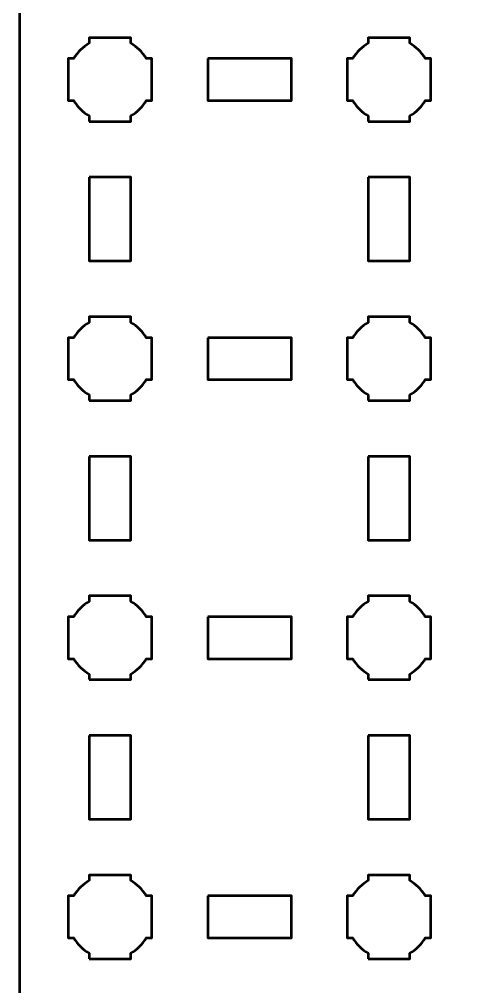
# Model space of a CAD drawing. Header units: centimetres. Extents: x -15.7 to 15.7, y -13.7 to 13.7.
# Drawn here: x -15.65 to -12.37, y 0.5 to 7.43 of the extents above; entities that cross this region are included whole.
import ezdxf

# ---------------------------------------------------------------- set-up
doc = ezdxf.new("R2010")
doc.units = ezdxf.units.CM
doc.header["$MEASUREMENT"] = 0
doc.layers.add('Layer 1', color=7, linetype='Continuous')

msp = doc.modelspace()

# ---------------------------------------------------------------- linework, layer by layer
at = {"layer": 'Layer 1', "lineweight": 53}
for points, knots in [([(-15.14993, 13.65001), (-15.14993, 13.65001), (15.14994, 13.65001), (15.14994, 13.65001), (15.14994, 13.65001), (15.42708, 13.65001), (15.65004, 13.42692), (15.65004, 13.14992), (15.65004, 13.14992), (15.65004, 13.14992), (15.65004, -13.15006), (15.65004, -13.15006), (15.65004, -13.15006), (15.65004, -13.42706), (15.42708, -13.65001), (15.14994, -13.65001), (15.14994, -13.65001), (15.14994, -13.65001), (-15.14993, -13.65001), (-15.14993, -13.65001), (-15.14993, -13.65001), (-15.42693, -13.65001), (-15.65003, -13.42706), (-15.65003, -13.15006), (-15.65003, -13.15006), (-15.65003, -13.15006), (-15.65003, 13.14992), (-15.65003, 13.14992), (-15.65003, 13.14992), (-15.65003, 13.42692), (-15.42693, 13.65001), (-15.14993, 13.65001)], [0, 0, 0, 0, 0.125, 0.125, 0.125, 0.125, 0.25, 0.25, 0.25, 0.25, 0.375, 0.375, 0.375, 0.375, 0.5, 0.5, 0.5, 0.5, 0.625, 0.625, 0.625, 0.625, 0.75, 0.75, 0.75, 0.75, 0.875, 0.875, 0.875, 0.875, 1, 1, 1, 1]), ([(-15.14993, 6.70001), (-15.14993, 6.70001), (-15.14993, 6.74012), (-15.14993, 6.74012), (-15.14993, 6.74012), (-15.19554, 6.76644), (-15.23347, 6.80447), (-15.25979, 6.84994), (-15.25979, 6.84994), (-15.25979, 6.84994), (-15.3, 6.84994), (-15.3, 6.84994), (-15.3, 6.84994), (-15.3, 6.84994), (-15.3, 7.00001), (-15.3, 7.00001), (-15.3, 7.00001), (-15.3, 7.00001), (-15.3, 7.14994), (-15.3, 7.14994), (-15.3, 7.14994), (-15.3, 7.14994), (-15.25979, 7.14994), (-15.25979, 7.14994), (-15.25979, 7.14994), (-15.23347, 7.19556), (-15.19554, 7.23344), (-15.14993, 7.25976), (-15.14993, 7.25976), (-15.14993, 7.25976), (-15.14993, 7.30001), (-15.14993, 7.30001), (-15.14993, 7.30001), (-15.14993, 7.30001), (-15, 7.30001), (-15, 7.30001), (-15, 7.30001), (-15, 7.30001), (-14.84993, 7.30001), (-14.84993, 7.30001), (-14.84993, 7.30001), (-14.84993, 7.30001), (-14.84993, 7.25976), (-14.84993, 7.25976), (-14.84993, 7.25976), (-14.80446, 7.23344), (-14.76643, 7.19556), (-14.74011, 7.14994), (-14.74011, 7.14994), (-14.74011, 7.14994), (-14.7, 7.14994), (-14.7, 7.14994), (-14.7, 7.14994), (-14.7, 7.14994), (-14.7, 7.00001), (-14.7, 7.00001), (-14.7, 7.00001), (-14.7, 7.00001), (-14.7, 6.84994), (-14.7, 6.84994), (-14.7, 6.84994), (-14.7, 6.84994), (-14.74011, 6.84994), (-14.74011, 6.84994), (-14.74011, 6.84994), (-14.76643, 6.80447), (-14.80446, 6.76644), (-14.84993, 6.74012), (-14.84993, 6.74012), (-14.84993, 6.74012), (-14.84993, 6.70001), (-14.84993, 6.70001), (-14.84993, 6.70001), (-14.84993, 6.70001), (-15, 6.70001), (-15, 6.70001), (-15, 6.70001), (-15, 6.70001), (-15.14993, 6.70001), (-15.14993, 6.70001)], [0, 0, 0, 0, 0.05, 0.05, 0.05, 0.05, 0.1, 0.1, 0.1, 0.1, 0.15, 0.15, 0.15, 0.15, 0.2, 0.2, 0.2, 0.2, 0.25, 0.25, 0.25, 0.25, 0.3, 0.3, 0.3, 0.3, 0.35, 0.35, 0.35, 0.35, 0.4, 0.4, 0.4, 0.4, 0.45, 0.45, 0.45, 0.45, 0.5, 0.5, 0.5, 0.5, 0.55, 0.55, 0.55, 0.55, 0.6, 0.6, 0.6, 0.6, 0.65, 0.65, 0.65, 0.65, 0.7, 0.7, 0.7, 0.7, 0.75, 0.75, 0.75, 0.75, 0.8, 0.8, 0.8, 0.8, 0.85, 0.85, 0.85, 0.85, 0.9, 0.9, 0.9, 0.9, 0.95, 0.95, 0.95, 0.95, 1, 1, 1, 1]), ([(-13.15, 6.70001), (-13.15, 6.70001), (-13.15, 6.74012), (-13.15, 6.74012), (-13.15, 6.74012), (-13.19547, 6.76644), (-13.2335, 6.80447), (-13.25982, 6.84994), (-13.25982, 6.84994), (-13.25982, 6.84994), (-13.29993, 6.84994), (-13.29993, 6.84994), (-13.29993, 6.84994), (-13.29993, 6.84994), (-13.29993, 7.00001), (-13.29993, 7.00001), (-13.29993, 7.00001), (-13.29993, 7.00001), (-13.29993, 7.14994), (-13.29993, 7.14994), (-13.29993, 7.14994), (-13.29993, 7.14994), (-13.25982, 7.14994), (-13.25982, 7.14994), (-13.25982, 7.14994), (-13.2335, 7.19556), (-13.19547, 7.23344), (-13.15, 7.25976), (-13.15, 7.25976), (-13.15, 7.25976), (-13.15, 7.30001), (-13.15, 7.30001), (-13.15, 7.30001), (-13.15, 7.30001), (-12.99993, 7.30001), (-12.99993, 7.30001), (-12.99993, 7.30001), (-12.99993, 7.30001), (-12.85, 7.30001), (-12.85, 7.30001), (-12.85, 7.30001), (-12.85, 7.30001), (-12.85, 7.25976), (-12.85, 7.25976), (-12.85, 7.25976), (-12.80452, 7.23344), (-12.76649, 7.19556), (-12.74018, 7.14994), (-12.74018, 7.14994), (-12.74018, 7.14994), (-12.69992, 7.14994), (-12.69992, 7.14994), (-12.69992, 7.14994), (-12.69992, 7.14994), (-12.69992, 7.00001), (-12.69992, 7.00001), (-12.69992, 7.00001), (-12.69992, 7.00001), (-12.69992, 6.84994), (-12.69992, 6.84994), (-12.69992, 6.84994), (-12.69992, 6.84994), (-12.74018, 6.84994), (-12.74018, 6.84994), (-12.74018, 6.84994), (-12.76649, 6.80447), (-12.80452, 6.76644), (-12.85, 6.74012), (-12.85, 6.74012), (-12.85, 6.74012), (-12.85, 6.70001), (-12.85, 6.70001), (-12.85, 6.70001), (-12.85, 6.70001), (-12.99993, 6.70001), (-12.99993, 6.70001), (-12.99993, 6.70001), (-12.99993, 6.70001), (-13.15, 6.70001), (-13.15, 6.70001)], [0, 0, 0, 0, 0.05, 0.05, 0.05, 0.05, 0.1, 0.1, 0.1, 0.1, 0.15, 0.15, 0.15, 0.15, 0.2, 0.2, 0.2, 0.2, 0.25, 0.25, 0.25, 0.25, 0.3, 0.3, 0.3, 0.3, 0.35, 0.35, 0.35, 0.35, 0.4, 0.4, 0.4, 0.4, 0.45, 0.45, 0.45, 0.45, 0.5, 0.5, 0.5, 0.5, 0.55, 0.55, 0.55, 0.55, 0.6, 0.6, 0.6, 0.6, 0.65, 0.65, 0.65, 0.65, 0.7, 0.7, 0.7, 0.7, 0.75, 0.75, 0.75, 0.75, 0.8, 0.8, 0.8, 0.8, 0.85, 0.85, 0.85, 0.85, 0.9, 0.9, 0.9, 0.9, 0.95, 0.95, 0.95, 0.95, 1, 1, 1, 1]), ([(-14.29998, 7.14994), (-14.29998, 7.14994), (-13.69998, 7.14994), (-13.69998, 7.14994), (-13.69998, 7.14994), (-13.69998, 7.14994), (-13.69998, 6.84994), (-13.69998, 6.84994), (-13.69998, 6.84994), (-13.69998, 6.84994), (-14.29998, 6.84994), (-14.29998, 6.84994), (-14.29998, 6.84994), (-14.29998, 6.84994), (-14.29998, 7.14994), (-14.29998, 7.14994)], [0, 0, 0, 0, 0.25, 0.25, 0.25, 0.25, 0.5, 0.5, 0.5, 0.5, 0.75, 0.75, 0.75, 0.75, 1, 1, 1, 1]), ([(-15.14993, 6.29996), (-15.14993, 6.29996), (-14.84993, 6.29996), (-14.84993, 6.29996), (-14.84993, 6.29996), (-14.84993, 6.29996), (-14.84993, 5.69995), (-14.84993, 5.69995), (-14.84993, 5.69995), (-14.84993, 5.69995), (-15.14993, 5.69995), (-15.14993, 5.69995), (-15.14993, 5.69995), (-15.14993, 5.69995), (-15.14993, 6.29996), (-15.14993, 6.29996)], [0, 0, 0, 0, 0.25, 0.25, 0.25, 0.25, 0.5, 0.5, 0.5, 0.5, 0.75, 0.75, 0.75, 0.75, 1, 1, 1, 1]), ([(-13.15, 6.29996), (-13.15, 6.29996), (-12.85, 6.29996), (-12.85, 6.29996), (-12.85, 6.29996), (-12.85, 6.29996), (-12.85, 5.69995), (-12.85, 5.69995), (-12.85, 5.69995), (-12.85, 5.69995), (-13.15, 5.69995), (-13.15, 5.69995), (-13.15, 5.69995), (-13.15, 5.69995), (-13.15, 6.29996), (-13.15, 6.29996)], [0, 0, 0, 0, 0.25, 0.25, 0.25, 0.25, 0.5, 0.5, 0.5, 0.5, 0.75, 0.75, 0.75, 0.75, 1, 1, 1, 1]), ([(-15.14993, 4.69993), (-15.14993, 4.69993), (-15.14993, 4.74019), (-15.14993, 4.74019), (-15.14993, 4.74019), (-15.19554, 4.7665), (-15.23347, 4.80439), (-15.25979, 4.85001), (-15.25979, 4.85001), (-15.25979, 4.85001), (-15.3, 4.85001), (-15.3, 4.85001), (-15.3, 4.85001), (-15.3, 4.85001), (-15.3, 4.99994), (-15.3, 4.99994), (-15.3, 4.99994), (-15.3, 4.99994), (-15.3, 5.15001), (-15.3, 5.15001), (-15.3, 5.15001), (-15.3, 5.15001), (-15.25979, 5.15001), (-15.25979, 5.15001), (-15.25979, 5.15001), (-15.23347, 5.19548), (-15.19554, 5.23351), (-15.14993, 5.25983), (-15.14993, 5.25983), (-15.14993, 5.25983), (-15.14993, 5.29994), (-15.14993, 5.29994), (-15.14993, 5.29994), (-15.14993, 5.29994), (-15, 5.29994), (-15, 5.29994), (-15, 5.29994), (-15, 5.29994), (-14.84993, 5.29994), (-14.84993, 5.29994), (-14.84993, 5.29994), (-14.84993, 5.29994), (-14.84993, 5.25983), (-14.84993, 5.25983), (-14.84993, 5.25983), (-14.80446, 5.23351), (-14.76643, 5.19548), (-14.74011, 5.15001), (-14.74011, 5.15001), (-14.74011, 5.15001), (-14.7, 5.15001), (-14.7, 5.15001), (-14.7, 5.15001), (-14.7, 5.15001), (-14.7, 4.99994), (-14.7, 4.99994), (-14.7, 4.99994), (-14.7, 4.99994), (-14.7, 4.85001), (-14.7, 4.85001), (-14.7, 4.85001), (-14.7, 4.85001), (-14.74011, 4.85001), (-14.74011, 4.85001), (-14.74011, 4.85001), (-14.76643, 4.80439), (-14.80446, 4.7665), (-14.84993, 4.74019), (-14.84993, 4.74019), (-14.84993, 4.74019), (-14.84993, 4.69993), (-14.84993, 4.69993), (-14.84993, 4.69993), (-14.84993, 4.69993), (-15, 4.69993), (-15, 4.69993), (-15, 4.69993), (-15, 4.69993), (-15.14993, 4.69993), (-15.14993, 4.69993)], [0, 0, 0, 0, 0.05, 0.05, 0.05, 0.05, 0.1, 0.1, 0.1, 0.1, 0.15, 0.15, 0.15, 0.15, 0.2, 0.2, 0.2, 0.2, 0.25, 0.25, 0.25, 0.25, 0.3, 0.3, 0.3, 0.3, 0.35, 0.35, 0.35, 0.35, 0.4, 0.4, 0.4, 0.4, 0.45, 0.45, 0.45, 0.45, 0.5, 0.5, 0.5, 0.5, 0.55, 0.55, 0.55, 0.55, 0.6, 0.6, 0.6, 0.6, 0.65, 0.65, 0.65, 0.65, 0.7, 0.7, 0.7, 0.7, 0.75, 0.75, 0.75, 0.75, 0.8, 0.8, 0.8, 0.8, 0.85, 0.85, 0.85, 0.85, 0.9, 0.9, 0.9, 0.9, 0.95, 0.95, 0.95, 0.95, 1, 1, 1, 1]), ([(-13.15, 4.69993), (-13.15, 4.69993), (-13.15, 4.74019), (-13.15, 4.74019), (-13.15, 4.74019), (-13.19547, 4.7665), (-13.2335, 4.80439), (-13.25982, 4.85001), (-13.25982, 4.85001), (-13.25982, 4.85001), (-13.29993, 4.85001), (-13.29993, 4.85001), (-13.29993, 4.85001), (-13.29993, 4.85001), (-13.29993, 4.99994), (-13.29993, 4.99994), (-13.29993, 4.99994), (-13.29993, 4.99994), (-13.29993, 5.15001), (-13.29993, 5.15001), (-13.29993, 5.15001), (-13.29993, 5.15001), (-13.25982, 5.15001), (-13.25982, 5.15001), (-13.25982, 5.15001), (-13.2335, 5.19548), (-13.19547, 5.23351), (-13.15, 5.25983), (-13.15, 5.25983), (-13.15, 5.25983), (-13.15, 5.29994), (-13.15, 5.29994), (-13.15, 5.29994), (-13.15, 5.29994), (-12.99993, 5.29994), (-12.99993, 5.29994), (-12.99993, 5.29994), (-12.99993, 5.29994), (-12.85, 5.29994), (-12.85, 5.29994), (-12.85, 5.29994), (-12.85, 5.29994), (-12.85, 5.25983), (-12.85, 5.25983), (-12.85, 5.25983), (-12.80452, 5.23351), (-12.76649, 5.19548), (-12.74018, 5.15001), (-12.74018, 5.15001), (-12.74018, 5.15001), (-12.69992, 5.15001), (-12.69992, 5.15001), (-12.69992, 5.15001), (-12.69992, 5.15001), (-12.69992, 4.99994), (-12.69992, 4.99994), (-12.69992, 4.99994), (-12.69992, 4.99994), (-12.69992, 4.85001), (-12.69992, 4.85001), (-12.69992, 4.85001), (-12.69992, 4.85001), (-12.74018, 4.85001), (-12.74018, 4.85001), (-12.74018, 4.85001), (-12.76649, 4.80439), (-12.80452, 4.7665), (-12.85, 4.74019), (-12.85, 4.74019), (-12.85, 4.74019), (-12.85, 4.69993), (-12.85, 4.69993), (-12.85, 4.69993), (-12.85, 4.69993), (-12.99993, 4.69993), (-12.99993, 4.69993), (-12.99993, 4.69993), (-12.99993, 4.69993), (-13.15, 4.69993), (-13.15, 4.69993)], [0, 0, 0, 0, 0.05, 0.05, 0.05, 0.05, 0.1, 0.1, 0.1, 0.1, 0.15, 0.15, 0.15, 0.15, 0.2, 0.2, 0.2, 0.2, 0.25, 0.25, 0.25, 0.25, 0.3, 0.3, 0.3, 0.3, 0.35, 0.35, 0.35, 0.35, 0.4, 0.4, 0.4, 0.4, 0.45, 0.45, 0.45, 0.45, 0.5, 0.5, 0.5, 0.5, 0.55, 0.55, 0.55, 0.55, 0.6, 0.6, 0.6, 0.6, 0.65, 0.65, 0.65, 0.65, 0.7, 0.7, 0.7, 0.7, 0.75, 0.75, 0.75, 0.75, 0.8, 0.8, 0.8, 0.8, 0.85, 0.85, 0.85, 0.85, 0.9, 0.9, 0.9, 0.9, 0.95, 0.95, 0.95, 0.95, 1, 1, 1, 1]), ([(-14.29998, 5.15001), (-14.29998, 5.15001), (-13.69998, 5.15001), (-13.69998, 5.15001), (-13.69998, 5.15001), (-13.69998, 5.15001), (-13.69998, 4.85001), (-13.69998, 4.85001), (-13.69998, 4.85001), (-13.69998, 4.85001), (-14.29998, 4.85001), (-14.29998, 4.85001), (-14.29998, 4.85001), (-14.29998, 4.85001), (-14.29998, 5.15001), (-14.29998, 5.15001)], [0, 0, 0, 0, 0.25, 0.25, 0.25, 0.25, 0.5, 0.5, 0.5, 0.5, 0.75, 0.75, 0.75, 0.75, 1, 1, 1, 1]), ([(-15.14993, 4.30003), (-15.14993, 4.30003), (-14.84993, 4.30003), (-14.84993, 4.30003), (-14.84993, 4.30003), (-14.84993, 4.30003), (-14.84993, 3.70002), (-14.84993, 3.70002), (-14.84993, 3.70002), (-14.84993, 3.70002), (-15.14993, 3.70002), (-15.14993, 3.70002), (-15.14993, 3.70002), (-15.14993, 3.70002), (-15.14993, 4.30003), (-15.14993, 4.30003)], [0, 0, 0, 0, 0.25, 0.25, 0.25, 0.25, 0.5, 0.5, 0.5, 0.5, 0.75, 0.75, 0.75, 0.75, 1, 1, 1, 1]), ([(-13.15, 4.30003), (-13.15, 4.30003), (-12.85, 4.30003), (-12.85, 4.30003), (-12.85, 4.30003), (-12.85, 4.30003), (-12.85, 3.70002), (-12.85, 3.70002), (-12.85, 3.70002), (-12.85, 3.70002), (-13.15, 3.70002), (-13.15, 3.70002), (-13.15, 3.70002), (-13.15, 3.70002), (-13.15, 4.30003), (-13.15, 4.30003)], [0, 0, 0, 0, 0.25, 0.25, 0.25, 0.25, 0.5, 0.5, 0.5, 0.5, 0.75, 0.75, 0.75, 0.75, 1, 1, 1, 1]), ([(-15.14993, 2.7), (-15.14993, 2.7), (-15.14993, 2.74008), (-15.14993, 2.74008), (-15.14993, 2.74008), (-15.19554, 2.76654), (-15.23347, 2.80446), (-15.25979, 2.85004), (-15.25979, 2.85004), (-15.25979, 2.85004), (-15.3, 2.85004), (-15.3, 2.85004), (-15.3, 2.85004), (-15.3, 2.85004), (-15.3, 2.99997), (-15.3, 2.99997), (-15.3, 2.99997), (-15.3, 2.99997), (-15.3, 3.15004), (-15.3, 3.15004), (-15.3, 3.15004), (-15.3, 3.15004), (-15.25979, 3.15004), (-15.25979, 3.15004), (-15.25979, 3.15004), (-15.23347, 3.19551), (-15.19554, 3.23344), (-15.14993, 3.2599), (-15.14993, 3.2599), (-15.14993, 3.2599), (-15.14993, 3.29997), (-15.14993, 3.29997), (-15.14993, 3.29997), (-15.14993, 3.29997), (-15, 3.29997), (-15, 3.29997), (-15, 3.29997), (-15, 3.29997), (-14.84993, 3.29997), (-14.84993, 3.29997), (-14.84993, 3.29997), (-14.84993, 3.29997), (-14.84993, 3.2599), (-14.84993, 3.2599), (-14.84993, 3.2599), (-14.80446, 3.23344), (-14.76643, 3.19551), (-14.74011, 3.15004), (-14.74011, 3.15004), (-14.74011, 3.15004), (-14.7, 3.15004), (-14.7, 3.15004), (-14.7, 3.15004), (-14.7, 3.15004), (-14.7, 2.99997), (-14.7, 2.99997), (-14.7, 2.99997), (-14.7, 2.99997), (-14.7, 2.85004), (-14.7, 2.85004), (-14.7, 2.85004), (-14.7, 2.85004), (-14.74011, 2.85004), (-14.74011, 2.85004), (-14.74011, 2.85004), (-14.76643, 2.80446), (-14.80446, 2.76654), (-14.84993, 2.74008), (-14.84993, 2.74008), (-14.84993, 2.74008), (-14.84993, 2.7), (-14.84993, 2.7), (-14.84993, 2.7), (-14.84993, 2.7), (-15, 2.7), (-15, 2.7), (-15, 2.7), (-15, 2.7), (-15.14993, 2.7), (-15.14993, 2.7)], [0, 0, 0, 0, 0.05, 0.05, 0.05, 0.05, 0.1, 0.1, 0.1, 0.1, 0.15, 0.15, 0.15, 0.15, 0.2, 0.2, 0.2, 0.2, 0.25, 0.25, 0.25, 0.25, 0.3, 0.3, 0.3, 0.3, 0.35, 0.35, 0.35, 0.35, 0.4, 0.4, 0.4, 0.4, 0.45, 0.45, 0.45, 0.45, 0.5, 0.5, 0.5, 0.5, 0.55, 0.55, 0.55, 0.55, 0.6, 0.6, 0.6, 0.6, 0.65, 0.65, 0.65, 0.65, 0.7, 0.7, 0.7, 0.7, 0.75, 0.75, 0.75, 0.75, 0.8, 0.8, 0.8, 0.8, 0.85, 0.85, 0.85, 0.85, 0.9, 0.9, 0.9, 0.9, 0.95, 0.95, 0.95, 0.95, 1, 1, 1, 1]), ([(-13.15, 2.7), (-13.15, 2.7), (-13.15, 2.74008), (-13.15, 2.74008), (-13.15, 2.74008), (-13.19547, 2.76654), (-13.2335, 2.80446), (-13.25982, 2.85004), (-13.25982, 2.85004), (-13.25982, 2.85004), (-13.29993, 2.85004), (-13.29993, 2.85004), (-13.29993, 2.85004), (-13.29993, 2.85004), (-13.29993, 2.99997), (-13.29993, 2.99997), (-13.29993, 2.99997), (-13.29993, 2.99997), (-13.29993, 3.15004), (-13.29993, 3.15004), (-13.29993, 3.15004), (-13.29993, 3.15004), (-13.25982, 3.15004), (-13.25982, 3.15004), (-13.25982, 3.15004), (-13.2335, 3.19551), (-13.19547, 3.23344), (-13.15, 3.2599), (-13.15, 3.2599), (-13.15, 3.2599), (-13.15, 3.29997), (-13.15, 3.29997), (-13.15, 3.29997), (-13.15, 3.29997), (-12.99993, 3.29997), (-12.99993, 3.29997), (-12.99993, 3.29997), (-12.99993, 3.29997), (-12.85, 3.29997), (-12.85, 3.29997), (-12.85, 3.29997), (-12.85, 3.29997), (-12.85, 3.2599), (-12.85, 3.2599), (-12.85, 3.2599), (-12.80452, 3.23344), (-12.76649, 3.19551), (-12.74018, 3.15004), (-12.74018, 3.15004), (-12.74018, 3.15004), (-12.69992, 3.15004), (-12.69992, 3.15004), (-12.69992, 3.15004), (-12.69992, 3.15004), (-12.69992, 2.99997), (-12.69992, 2.99997), (-12.69992, 2.99997), (-12.69992, 2.99997), (-12.69992, 2.85004), (-12.69992, 2.85004), (-12.69992, 2.85004), (-12.69992, 2.85004), (-12.74018, 2.85004), (-12.74018, 2.85004), (-12.74018, 2.85004), (-12.76649, 2.80446), (-12.80452, 2.76654), (-12.85, 2.74008), (-12.85, 2.74008), (-12.85, 2.74008), (-12.85, 2.7), (-12.85, 2.7), (-12.85, 2.7), (-12.85, 2.7), (-12.99993, 2.7), (-12.99993, 2.7), (-12.99993, 2.7), (-12.99993, 2.7), (-13.15, 2.7), (-13.15, 2.7)], [0, 0, 0, 0, 0.05, 0.05, 0.05, 0.05, 0.1, 0.1, 0.1, 0.1, 0.15, 0.15, 0.15, 0.15, 0.2, 0.2, 0.2, 0.2, 0.25, 0.25, 0.25, 0.25, 0.3, 0.3, 0.3, 0.3, 0.35, 0.35, 0.35, 0.35, 0.4, 0.4, 0.4, 0.4, 0.45, 0.45, 0.45, 0.45, 0.5, 0.5, 0.5, 0.5, 0.55, 0.55, 0.55, 0.55, 0.6, 0.6, 0.6, 0.6, 0.65, 0.65, 0.65, 0.65, 0.7, 0.7, 0.7, 0.7, 0.75, 0.75, 0.75, 0.75, 0.8, 0.8, 0.8, 0.8, 0.85, 0.85, 0.85, 0.85, 0.9, 0.9, 0.9, 0.9, 0.95, 0.95, 0.95, 0.95, 1, 1, 1, 1]), ([(-14.29998, 3.1499), (-14.29998, 3.1499), (-13.69998, 3.1499), (-13.69998, 3.1499), (-13.69998, 3.1499), (-13.69998, 3.1499), (-13.69998, 2.8499), (-13.69998, 2.8499), (-13.69998, 2.8499), (-13.69998, 2.8499), (-14.29998, 2.8499), (-14.29998, 2.8499), (-14.29998, 2.8499), (-14.29998, 2.8499), (-14.29998, 3.1499), (-14.29998, 3.1499)], [0, 0, 0, 0, 0.25, 0.25, 0.25, 0.25, 0.5, 0.5, 0.5, 0.5, 0.75, 0.75, 0.75, 0.75, 1, 1, 1, 1]), ([(-15.14993, 2.29995), (-15.14993, 2.29995), (-14.84993, 2.29995), (-14.84993, 2.29995), (-14.84993, 2.29995), (-14.84993, 2.29995), (-14.84993, 1.69995), (-14.84993, 1.69995), (-14.84993, 1.69995), (-14.84993, 1.69995), (-15.14993, 1.69995), (-15.14993, 1.69995), (-15.14993, 1.69995), (-15.14993, 1.69995), (-15.14993, 2.29995), (-15.14993, 2.29995)], [0, 0, 0, 0, 0.25, 0.25, 0.25, 0.25, 0.5, 0.5, 0.5, 0.5, 0.75, 0.75, 0.75, 0.75, 1, 1, 1, 1]), ([(-13.15, 2.29995), (-13.15, 2.29995), (-12.85, 2.29995), (-12.85, 2.29995), (-12.85, 2.29995), (-12.85, 2.29995), (-12.85, 1.69995), (-12.85, 1.69995), (-12.85, 1.69995), (-12.85, 1.69995), (-13.15, 1.69995), (-13.15, 1.69995), (-13.15, 1.69995), (-13.15, 1.69995), (-13.15, 2.29995), (-13.15, 2.29995)], [0, 0, 0, 0, 0.25, 0.25, 0.25, 0.25, 0.5, 0.5, 0.5, 0.5, 0.75, 0.75, 0.75, 0.75, 1, 1, 1, 1]), ([(-15.14993, 0.70003), (-15.14993, 0.70003), (-15.14993, 0.74015), (-15.14993, 0.74015), (-15.14993, 0.74015), (-15.19554, 0.76646), (-15.23347, 0.80449), (-15.25979, 0.84997), (-15.25979, 0.84997), (-15.25979, 0.84997), (-15.3, 0.84997), (-15.3, 0.84997), (-15.3, 0.84997), (-15.3, 0.84997), (-15.3, 1.00004), (-15.3, 1.00004), (-15.3, 1.00004), (-15.3, 1.00004), (-15.3, 1.14997), (-15.3, 1.14997), (-15.3, 1.14997), (-15.3, 1.14997), (-15.25979, 1.14997), (-15.25979, 1.14997), (-15.25979, 1.14997), (-15.23347, 1.19558), (-15.19554, 1.23347), (-15.14993, 1.25979), (-15.14993, 1.25979), (-15.14993, 1.25979), (-15.14993, 1.30004), (-15.14993, 1.30004), (-15.14993, 1.30004), (-15.14993, 1.30004), (-15, 1.30004), (-15, 1.30004), (-15, 1.30004), (-15, 1.30004), (-14.84993, 1.30004), (-14.84993, 1.30004), (-14.84993, 1.30004), (-14.84993, 1.30004), (-14.84993, 1.25979), (-14.84993, 1.25979), (-14.84993, 1.25979), (-14.80446, 1.23347), (-14.76643, 1.19558), (-14.74011, 1.14997), (-14.74011, 1.14997), (-14.74011, 1.14997), (-14.7, 1.14997), (-14.7, 1.14997), (-14.7, 1.14997), (-14.7, 1.14997), (-14.7, 1.00004), (-14.7, 1.00004), (-14.7, 1.00004), (-14.7, 1.00004), (-14.7, 0.84997), (-14.7, 0.84997), (-14.7, 0.84997), (-14.7, 0.84997), (-14.74011, 0.84997), (-14.74011, 0.84997), (-14.74011, 0.84997), (-14.76643, 0.80449), (-14.80446, 0.76646), (-14.84993, 0.74015), (-14.84993, 0.74015), (-14.84993, 0.74015), (-14.84993, 0.70003), (-14.84993, 0.70003), (-14.84993, 0.70003), (-14.84993, 0.70003), (-15, 0.70003), (-15, 0.70003), (-15, 0.70003), (-15, 0.70003), (-15.14993, 0.70003), (-15.14993, 0.70003)], [0, 0, 0, 0, 0.05, 0.05, 0.05, 0.05, 0.1, 0.1, 0.1, 0.1, 0.15, 0.15, 0.15, 0.15, 0.2, 0.2, 0.2, 0.2, 0.25, 0.25, 0.25, 0.25, 0.3, 0.3, 0.3, 0.3, 0.35, 0.35, 0.35, 0.35, 0.4, 0.4, 0.4, 0.4, 0.45, 0.45, 0.45, 0.45, 0.5, 0.5, 0.5, 0.5, 0.55, 0.55, 0.55, 0.55, 0.6, 0.6, 0.6, 0.6, 0.65, 0.65, 0.65, 0.65, 0.7, 0.7, 0.7, 0.7, 0.75, 0.75, 0.75, 0.75, 0.8, 0.8, 0.8, 0.8, 0.85, 0.85, 0.85, 0.85, 0.9, 0.9, 0.9, 0.9, 0.95, 0.95, 0.95, 0.95, 1, 1, 1, 1]), ([(-13.15, 0.70003), (-13.15, 0.70003), (-13.15, 0.74015), (-13.15, 0.74015), (-13.15, 0.74015), (-13.19547, 0.76646), (-13.2335, 0.80449), (-13.25982, 0.84997), (-13.25982, 0.84997), (-13.25982, 0.84997), (-13.29993, 0.84997), (-13.29993, 0.84997), (-13.29993, 0.84997), (-13.29993, 0.84997), (-13.29993, 1.00004), (-13.29993, 1.00004), (-13.29993, 1.00004), (-13.29993, 1.00004), (-13.29993, 1.14997), (-13.29993, 1.14997), (-13.29993, 1.14997), (-13.29993, 1.14997), (-13.25982, 1.14997), (-13.25982, 1.14997), (-13.25982, 1.14997), (-13.2335, 1.19558), (-13.19547, 1.23347), (-13.15, 1.25979), (-13.15, 1.25979), (-13.15, 1.25979), (-13.15, 1.30004), (-13.15, 1.30004), (-13.15, 1.30004), (-13.15, 1.30004), (-12.99993, 1.30004), (-12.99993, 1.30004), (-12.99993, 1.30004), (-12.99993, 1.30004), (-12.85, 1.30004), (-12.85, 1.30004), (-12.85, 1.30004), (-12.85, 1.30004), (-12.85, 1.25979), (-12.85, 1.25979), (-12.85, 1.25979), (-12.80452, 1.23347), (-12.76649, 1.19558), (-12.74018, 1.14997), (-12.74018, 1.14997), (-12.74018, 1.14997), (-12.69992, 1.14997), (-12.69992, 1.14997), (-12.69992, 1.14997), (-12.69992, 1.14997), (-12.69992, 1.00004), (-12.69992, 1.00004), (-12.69992, 1.00004), (-12.69992, 1.00004), (-12.69992, 0.84997), (-12.69992, 0.84997), (-12.69992, 0.84997), (-12.69992, 0.84997), (-12.74018, 0.84997), (-12.74018, 0.84997), (-12.74018, 0.84997), (-12.76649, 0.80449), (-12.80452, 0.76646), (-12.85, 0.74015), (-12.85, 0.74015), (-12.85, 0.74015), (-12.85, 0.70003), (-12.85, 0.70003), (-12.85, 0.70003), (-12.85, 0.70003), (-12.99993, 0.70003), (-12.99993, 0.70003), (-12.99993, 0.70003), (-12.99993, 0.70003), (-13.15, 0.70003), (-13.15, 0.70003)], [0, 0, 0, 0, 0.05, 0.05, 0.05, 0.05, 0.1, 0.1, 0.1, 0.1, 0.15, 0.15, 0.15, 0.15, 0.2, 0.2, 0.2, 0.2, 0.25, 0.25, 0.25, 0.25, 0.3, 0.3, 0.3, 0.3, 0.35, 0.35, 0.35, 0.35, 0.4, 0.4, 0.4, 0.4, 0.45, 0.45, 0.45, 0.45, 0.5, 0.5, 0.5, 0.5, 0.55, 0.55, 0.55, 0.55, 0.6, 0.6, 0.6, 0.6, 0.65, 0.65, 0.65, 0.65, 0.7, 0.7, 0.7, 0.7, 0.75, 0.75, 0.75, 0.75, 0.8, 0.8, 0.8, 0.8, 0.85, 0.85, 0.85, 0.85, 0.9, 0.9, 0.9, 0.9, 0.95, 0.95, 0.95, 0.95, 1, 1, 1, 1]), ([(-14.29998, 1.14997), (-14.29998, 1.14997), (-13.69998, 1.14997), (-13.69998, 1.14997), (-13.69998, 1.14997), (-13.69998, 1.14997), (-13.69998, 0.84997), (-13.69998, 0.84997), (-13.69998, 0.84997), (-13.69998, 0.84997), (-14.29998, 0.84997), (-14.29998, 0.84997), (-14.29998, 0.84997), (-14.29998, 0.84997), (-14.29998, 1.14997), (-14.29998, 1.14997)], [0, 0, 0, 0, 0.25, 0.25, 0.25, 0.25, 0.5, 0.5, 0.5, 0.5, 0.75, 0.75, 0.75, 0.75, 1, 1, 1, 1])]:
    msp.add_open_spline(points, degree=3, knots=knots, dxfattribs=at)

doc.saveas('drawing.dxf')
